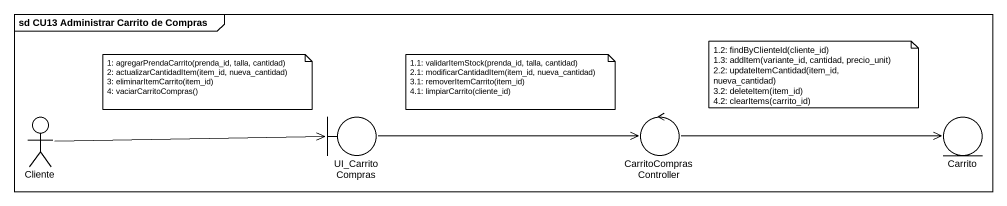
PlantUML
@startuml
mainframe sd CU13 Administrar Carrito de Compras
actor Cliente
boundary UI_CarritoCompras
control CarritoComprasController
entity Carrito
Cliente -right-> UI_CarritoCompras
UI_CarritoCompras -right-> CarritoComprasController
CarritoComprasController -right-> Carrito
note as N1
  1.2: findByClienteId(cliente_id)
  1.3: addItem(variante_id, cantidad, precio_unit)
  2.2: updateItemCantidad(item_id, nueva_cantidad)
  3.2: deleteItem(item_id)
  4.2: clearItems(carrito_id)
end note
note as N2
  1: agregarPrendaCarrito(prenda_id, talla, cantidad)
  2: actualizarCantidadItem(item_id, nueva_cantidad)
  3: eliminarItemCarrito(item_id)
  4: vaciarCarritoCompras()
end note
note as N3
  1.1: validarItemStock(prenda_id, talla, cantidad)
  2.1: modificarCantidadItem(item_id, nueva_cantidad)
  3.1: removerItemCarrito(item_id)
  4.1: limpiarCarrito(cliente_id)
end note
@enduml
